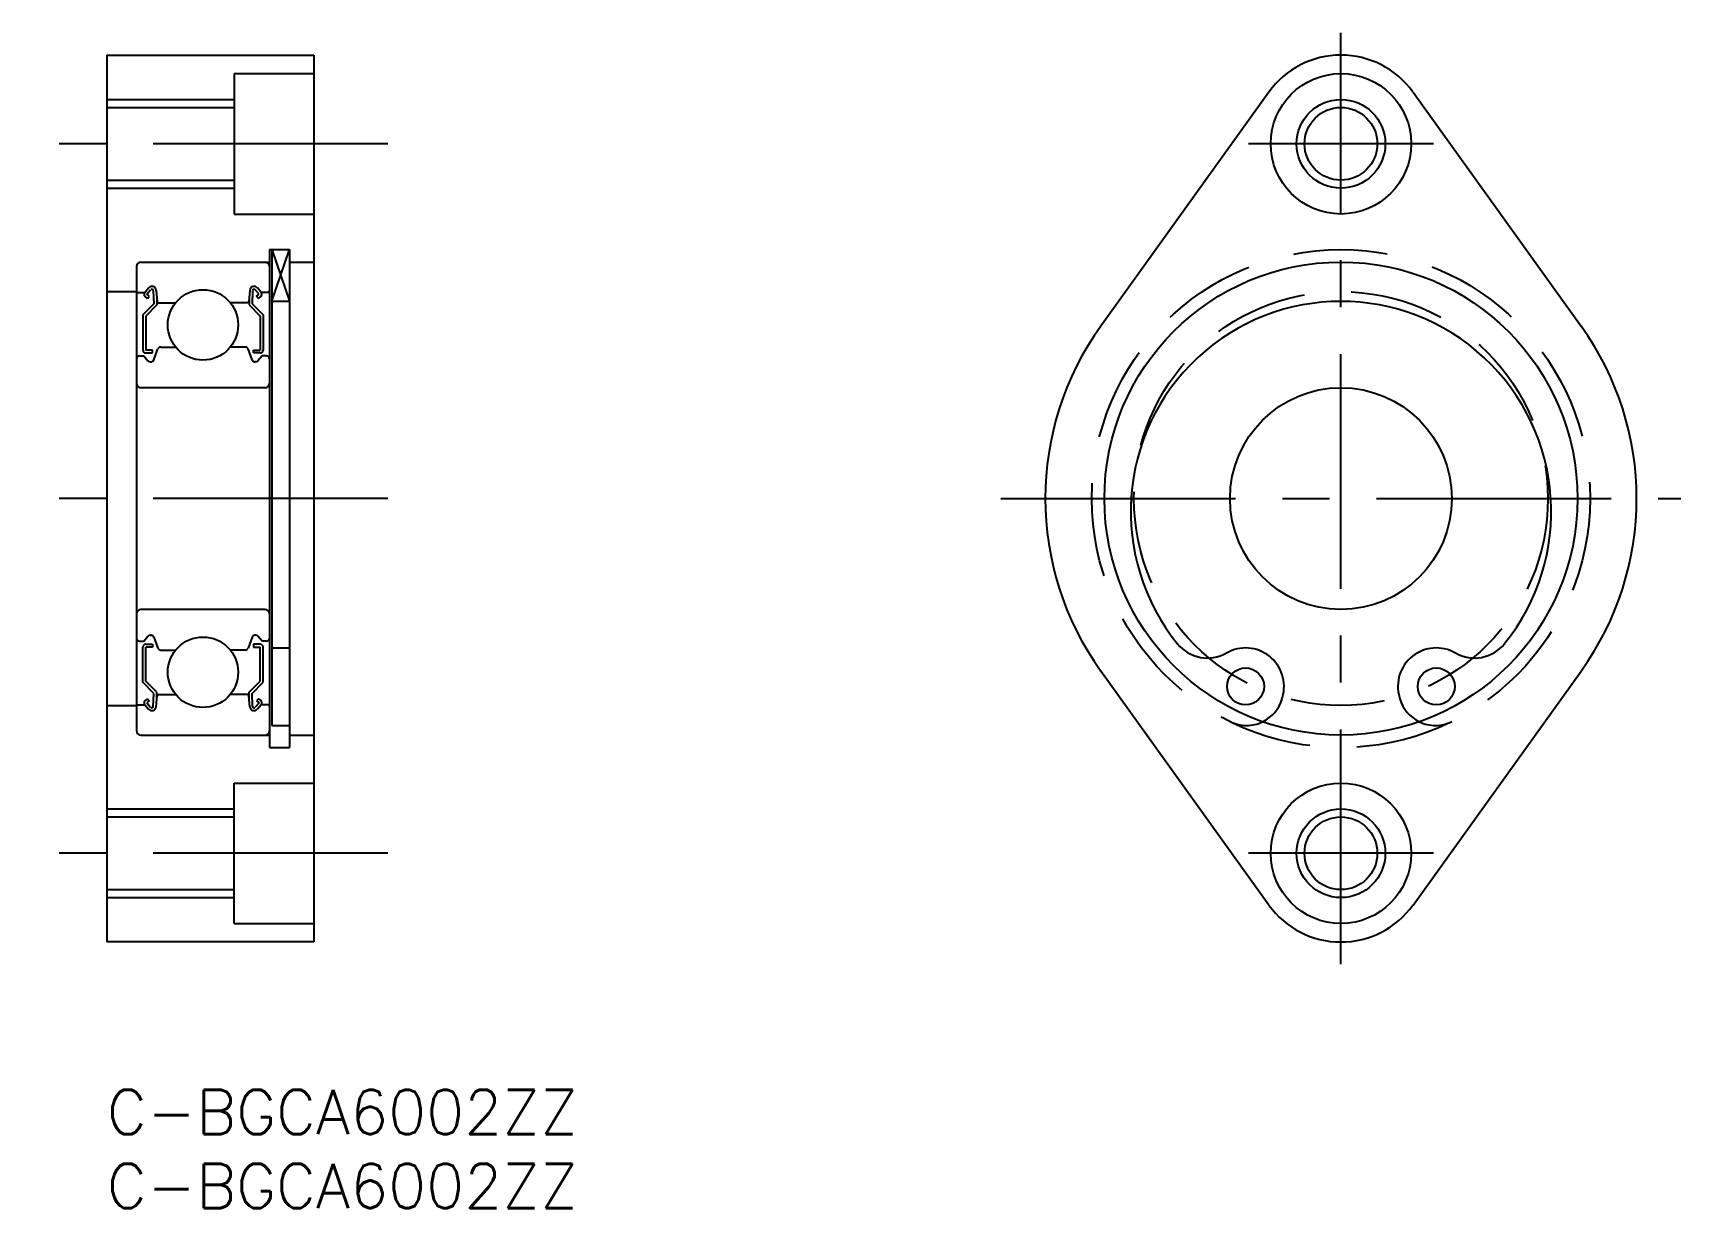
# Model space of a CAD drawing. Extents: x -5 to 106, y -8 to 72.
import ezdxf

# ---------------------------------------------------------------- set-up
doc = ezdxf.new("R2010")
doc.units = 0
doc.header["$LTSCALE"] = 0.5
doc.linetypes.add('CENTER', pattern=[50.8, 31.75, -6.35, 6.35, -6.35])
doc.linetypes.add('DASHED', pattern=[19.05, 12.7, -6.35])
for name, color, linetype in [('MSM_CENTER', 1, 'CENTER'), ('MSM_CONTINUOUS', 7, 'CONTINUOUS'), ('MSM_DASHED', 4, 'DASHED'), ('MSM_NARROW', 5, 'CONTINUOUS'), ('MSM_PART_NUMBER', 7, 'CONTINUOUS')]:
    doc.layers.add(name, color=color, linetype=linetype)
doc.styles.get("Standard").update_dxf_attribs({"font": 'txt.shx', "height": 3, "bigfont": 'bigfont.shx'})

# ---------------------------------------------------------------- blocks, each defined once
blk = doc.blocks.new('*U27')
at = {"layer": 'MSM_PART_NUMBER'}
blk.add_text('C-BGCA6002ZZ', height=3, dxfattribs=at).set_placement((0, -3))
blk = doc.blocks.new('*U28')
at = {"layer": 'MSM_PART_NUMBER'}
blk.add_text('C-BGCA6002ZZ', height=3, dxfattribs=at).set_placement((0, -8))

msp = doc.modelspace()

# ---------------------------------------------------------------- linework, layer by layer
at = {"layer": 'MSM_CENTER'}
for p, q in [((83.47, 8.5), (83.47, 71.5)), ((19, 64), (-5, 64)), ((89.72, 64), (77.22, 64)), ((19, 40), (-5, 40)), ((60.47, 40), (106.47, 40)), ((19, 16), (-5, 16)), ((19, 16), (-5, 16)), ((89.72, 16), (77.22, 16))]:
    msp.add_line(p, q, dxfattribs=at)
at = {"layer": 'MSM_CONTINUOUS'}
for p, q in [((0, 70), (14, 70)), ((0, 70), (0, 10)), ((14, 70), (14, 10)), ((8.6, 68.75), (14, 68.75)), ((8.6, 68.75), (8.6, 59.25)), ((78.6, 67.5), (67.23, 51.67)), ((88.35, 67.5), (99.72, 51.67)), ((0, 66.46), (8.6, 66.46)), ((0, 61.54), (8.6, 61.54)), ((8.6, 59.25), (14, 59.25)), ((2.3, 56), (11, 56)), ((11, 56.85), (12.35, 56.85)), ((11, 56.85), (11, 23.15)), ((11.15, 56.85), (11.15, 24.65)), ((12.35, 56.85), (12.35, 23.15)), ((12.35, 56), (14, 56)), ((2, 55.7), (2, 24.3)), ((0, 54), (2, 54)), ((2.1, 53.95), (2.56, 53.95)), ((2.56, 53.95), (2.81, 54.25)), ((2.74, 53.54), (2.58, 53.67)), ((2.71, 53.82), (2.96, 54.12)), ((2.87, 53.69), (2.71, 53.82)), ((2.74, 53.54), (2.87, 53.69)), ((3.14, 54.06), (3.18, 53.18)), ((3.34, 54.08), (3.4, 53.34)), ((3.38, 53.57), (3.38, 53.1)), ((9.66, 54.08), (9.6, 53.34)), ((9.62, 53.57), (9.62, 53.1)), ((9.86, 54.06), (9.82, 53.18)), ((10.29, 53.82), (10.04, 54.12)), ((10.13, 53.69), (10.29, 53.82)), ((10.26, 53.54), (10.13, 53.69)), ((10.44, 53.95), (10.19, 54.25)), ((10.26, 53.54), (10.42, 53.67)), ((10.9, 53.95), (10.44, 53.95)), ((3.18, 53.18), (2.43, 52.43)), ((2.43, 52.43), (2.43, 50.05)), ((3.38, 53.1), (2.63, 52.35)), ((3.5, 53.25), (4.65, 53.25)), ((9.5, 53.25), (8.35, 53.25)), ((9.62, 53.1), (10.37, 52.35)), ((9.82, 53.18), (10.57, 52.43)), ((10.57, 52.43), (10.57, 50.05)), ((11.15, 53.35, -1.3), (12.35, 53.35, -1.3)), ((2.63, 52.35), (2.63, 50.05)), ((10.37, 52.35), (10.37, 50.05)), ((3.64, 50.25), (4.65, 50.25)), ((9.36, 50.25), (8.35, 50.25)), ((2.2, 49.65), (2.5, 49.65)), ((2.5, 49.65), (2.78, 49.32)), ((3.08, 50.05), (2.63, 50.05)), ((2.63, 49.85), (3.08, 49.85)), ((2.93, 49.25), (2.99, 49.25)), ((3.08, 49.85), (3.08, 50.05)), ((3.18, 49.38), (3.45, 50.12)), ((9.82, 49.38), (9.55, 50.12)), ((9.92, 50.05), (10.37, 50.05)), ((9.92, 49.85), (9.92, 50.05)), ((10.37, 49.85), (9.92, 49.85)), ((10.07, 49.25), (10.01, 49.25)), ((10.5, 49.65), (10.22, 49.32)), ((10.8, 49.65), (10.5, 49.65)), ((10.7, 47.5), (2.3, 47.5)), ((10.7, 32.5), (2.3, 32.5)), ((2.2, 30.35), (2.5, 30.35)), ((2.5, 30.35), (2.78, 30.68)), ((2.63, 30.15), (3.08, 30.15)), ((2.93, 30.75), (2.99, 30.75)), ((3.08, 30.15), (3.08, 29.95)), ((3.18, 30.62), (3.45, 29.88)), ((9.82, 30.62), (9.55, 29.88)), ((10.37, 30.15), (9.92, 30.15)), ((9.92, 30.15), (9.92, 29.95)), ((10.07, 30.75), (10.01, 30.75)), ((10.5, 30.35), (10.22, 30.68)), ((10.8, 30.35), (10.5, 30.35)), ((2.43, 27.57), (2.43, 29.95)), ((2.63, 27.65), (2.63, 29.95)), ((3.08, 29.95), (2.63, 29.95)), ((3.64, 29.75), (4.65, 29.75)), ((9.36, 29.75), (8.35, 29.75)), ((9.92, 29.95), (10.37, 29.95)), ((10.37, 27.65), (10.37, 29.95)), ((10.57, 27.57), (10.57, 29.95)), ((11.15, 29.89, -1.3), (12.35, 29.89, -1.3)), ((78.6, 12.5), (67.23, 28.33)), ((88.35, 12.5), (99.72, 28.33)), ((3.18, 26.82), (2.43, 27.57)), ((3.38, 26.9), (2.63, 27.65)), ((3.14, 25.94), (3.18, 26.82)), ((3.38, 26.43), (3.38, 26.9)), ((9.62, 26.9), (10.37, 27.65)), ((9.62, 26.43), (9.62, 26.9)), ((9.82, 26.82), (10.57, 27.57)), ((9.86, 25.94), (9.82, 26.82)), ((0, 26), (2, 26)), ((2.1, 26.05), (2.56, 26.05)), ((2.56, 26.05), (2.81, 25.75)), ((2.74, 26.46), (2.58, 26.33)), ((2.87, 26.31), (2.71, 26.18)), ((2.71, 26.18), (2.96, 25.88)), ((2.74, 26.46), (2.87, 26.31)), ((3.34, 25.92), (3.4, 26.66)), ((3.5, 26.75), (4.65, 26.75)), ((9.5, 26.75), (8.35, 26.75)), ((9.66, 25.92), (9.6, 26.66)), ((10.29, 26.18), (10.04, 25.88)), ((10.26, 26.46), (10.13, 26.31)), ((10.13, 26.31), (10.29, 26.18)), ((10.44, 26.05), (10.19, 25.75)), ((10.26, 26.46), (10.42, 26.33)), ((10.9, 26.05), (10.44, 26.05)), ((79.48, 26.44), (79.52, 26.56)), ((87.43, 26.56), (87.46, 26.44)), ((11.15, 24.65, -1.3), (12.35, 24.65, -1.3)), ((2.3, 24), (11, 24)), ((12.35, 24), (14, 24)), ((11, 23.15), (12.35, 23.15)), ((8.6, 20.75), (14, 20.75)), ((8.6, 11.25), (8.6, 20.75)), ((0, 18.46), (8.6, 18.46)), ((0, 13.54), (8.6, 13.54)), ((8.6, 11.25), (14, 11.25)), ((14, 10), (0, 10))]:
    msp.add_line(p, q, dxfattribs=at)
for centre, radius in [((83.47, 64), 4.75), ((83.47, 64), 2.46), ((83.47, 40), 16), ((6.5, 51.75), 2.38), ((83.47, 40), 7.5), ((6.5, 28.25), 2.38), ((77.02, 27.29), 1.25), ((89.92, 27.29), 1.25), ((83.47, 16), 4.75), ((83.47, 16), 2.46)]:
    msp.add_circle(centre, radius, dxfattribs=at)
for centre, radius, start, end in [((83.47, 64), 6, 35.6853, 144.3147), ((2.3, 55.7), 0.3, 90, 180), ((10.7, 55.7), 0.3, 0, 90), ((2.1, 54.05), 0.1, 180, 270), ((2.71, 53.82), 0.2, 140.0002, 230.0848), ((3.04, 54.05), 0.3, 4.9968, 140.0002), ((3.04, 54.06), 0.1, 2.8198, 140.0033), ((9.96, 54.05), 0.3, 39.9998, 175.0032), ((9.96, 54.06), 0.1, 39.9967, 177.1802), ((10.29, 53.82), 0.2, 309.9152, 39.9998), ((10.9, 54.05), 0.1, 270, 0), ((3.5, 53.35), 0.1, 184.9968, 269.9995), ((9.5, 53.35), 0.1, 270.0005, 355.0032), ((83.47, 39.12), 14.22, 320.9849, 219.0151), ((83.47, 40), 20, 144.3147, 215.6853), ((83.47, 40), 20, 324.3147, 35.6853), ((3.64, 50.05), 0.2, 90, 159.9919), ((9.36, 50.05), 0.2, 20.0081, 90), ((2.2, 49.45), 0.2, 90, 180), ((2.63, 50.05), 0.2, 180, 270), ((2.93, 49.45), 0.2, 219.9962, 270), ((2.99, 49.45), 0.2, 270, 339.9919), ((10.01, 49.45), 0.2, 200.0081, 270), ((10.07, 49.45), 0.2, 270, 320.0038), ((10.37, 50.05), 0.2, 270, 0), ((10.8, 49.45), 0.2, 0, 90), ((2.3, 47.8), 0.3, 180, 270), ((10.7, 47.8), 0.3, 270, 0), ((2.3, 32.2), 0.3, 90, 180), ((10.7, 32.2), 0.3, 0, 90), ((2.2, 30.55), 0.2, 180, 270), ((2.63, 29.95), 0.2, 90, 180), ((2.93, 30.55), 0.2, 90, 140.0038), ((2.99, 30.55), 0.2, 20.0081, 90), ((10.01, 30.55), 0.2, 90, 159.9919), ((10.07, 30.55), 0.2, 39.9962, 90), ((10.37, 29.95), 0.2, 0, 90), ((10.8, 30.55), 0.2, 270, 0), ((74.44, 31.81), 2.6, 219.0151, 299.7762), ((92.51, 31.81), 2.6, 240.2238, 320.9849), ((3.64, 29.95), 0.2, 200.0081, 270), ((9.36, 29.95), 0.2, 270, 339.9919), ((77.02, 27.29), 2.6, 343.6002, 119.7762), ((89.92, 27.29), 2.6, 60.2238, 196.3998), ((2.1, 25.95), 0.1, 90, 180), ((2.71, 26.18), 0.2, 129.9152, 219.9998), ((3.04, 25.95), 0.3, 219.9998, 355.0032), ((3.04, 25.94), 0.1, 219.9967, 357.1802), ((3.5, 26.65), 0.1, 90.0005, 175.0032), ((9.5, 26.65), 0.1, 4.9968, 89.9995), ((9.96, 25.95), 0.3, 184.9968, 320.0002), ((9.96, 25.94), 0.1, 182.8198, 320.0033), ((10.29, 26.18), 0.2, 320.0002, 50.0848), ((10.9, 25.95), 0.1, 0, 90), ((77.09, 27.15), 2.5, 295.9172, 343.6002), ((89.86, 27.15), 2.5, 196.3998, 244.0828), ((2.3, 24.3), 0.3, 180, 270), ((10.7, 24.3), 0.3, 270, 0), ((83.47, 16), 6, 215.6853, 324.3147)]:
    msp.add_arc(centre, radius, start, end, dxfattribs=at)
at = {"layer": 'MSM_DASHED'}
for radius in [16.85, 14]:
    msp.add_circle((83.47, 40), radius, dxfattribs=at)
for centre, start, end in [((77.09, 27.15), 243.5672, 295.9172), ((89.86, 27.15), 244.0828, 296.4328)]:
    msp.add_arc(centre, 2.5, start, end, dxfattribs=at)
at = {"layer": 'MSM_NARROW'}
for p, q in [((0, 67), (8.6, 67)), ((0, 61), (8.6, 61)), ((11.15, 56.85), (12.35, 53.35, -1.3)), ((11.15, 53.35, -1.3), (12.35, 56.85)), ((0, 19), (8.6, 19)), ((0, 13), (8.6, 13))]:
    msp.add_line(p, q, dxfattribs=at)
for centre in [(83.47, 64), (83.47, 16)]:
    msp.add_circle(centre, 3, dxfattribs=at)

# ---------------------------------------------------------------- block references
at = {"layer": 'MSM_CONTINUOUS'}
for name in ['*U27', '*U28']:
    msp.add_blockref(name, (0, 0), dxfattribs=at)

doc.saveas('drawing.dxf')
